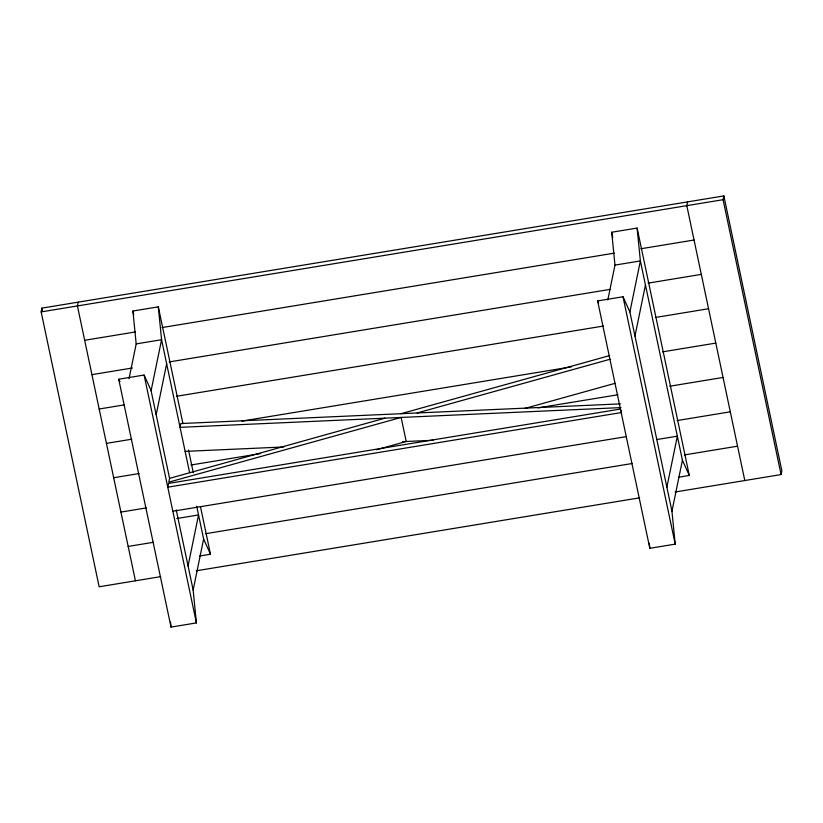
<?xml version="1.0" encoding="UTF-8"?>
<svg xmlns="http://www.w3.org/2000/svg" width="823" height="823" viewBox="0 0 823 823"><rect width="100%" height="100%" fill="white"/><g stroke="black" fill="none" stroke-linecap="round" stroke-linejoin="round"><path stroke-width="1.23" d="M160.763 576.635L99.151 586.778L41.15 311.907L41.922 308.121L723.849 195.915L781.85 470.787L781.078 474.562L675.117 492M78.195 302.154L77.424 305.93L135.425 580.801M129.026 378.755L136.186 343.901L132.915 311.022L158.304 306.845L182.953 423.629M151.093 390.75L161.575 339.714L158.304 306.845M156.175 414.802L166.647 363.766M176.235 509.9L193.148 590.04L196.409 622.908L171.019 627.085L118.718 379.218L144.107 375.041L150.99 390.267L169.579 478.369L168.808 482.155L401.14 417.436L406.212 441.488L376.553 449.749M188.066 565.987L198.549 514.951L176.78 518.531M193.148 590.04L203.62 539.003L196.707 506.227M607.827 299.963L614.976 265.109L611.715 232.24L637.105 228.064L689.304 475.447L678.419 477.237M629.893 311.968L623.011 296.743L597.621 300.92L649.82 548.303L675.21 544.126L671.949 511.248L629.893 311.968L640.376 260.932L637.105 228.064M634.975 336.021L645.448 284.984M621.571 410.698L621.18 412.58L167.769 487.195L168.55 483.41L620.686 409.01M687.575 201.882L686.804 205.668L744.805 480.529M781.078 474.562L723.078 199.691L723.849 195.915M666.867 487.195L677.35 436.159L656.795 439.544M671.949 511.248L682.421 460.211L640.376 260.932L614.976 265.109M169.579 478.369L384.989 418.156M401.017 413.702L609.606 355.598M417.158 412.971L609.987 359.27M524.827 408.455L615.059 383.323M41.15 311.907L723.078 199.691M84.676 340.29L135.353 331.957M161.956 327.575L614.236 253.155M640.839 248.772L694.056 240.018M136.186 343.901L161.575 339.714L189.609 472.577M91.919 374.65L132.462 367.984M169.199 361.935L610.09 289.387M648.092 283.133L701.299 274.378M99.172 409.01L124.51 404.844M176.451 396.295L603.403 326.042M655.345 317.493L708.552 308.738M106.424 443.371L131.762 439.204M241.983 421.067L571.378 366.863M662.597 351.853L715.804 343.098M113.667 477.731L139.005 473.554M190.957 465.016L260.634 453.545M538.088 407.889L617.898 394.762M669.84 386.213L723.057 377.459M120.919 512.091L146.257 507.914M677.092 420.574L730.299 411.819M172.851 511.237L626.252 436.632M128.172 546.441L153.51 542.275M205.452 533.726L632.403 463.472M684.345 454.934L737.552 446.179M199.629 556.019L210.503 554.229L200.442 506.515M196.234 570.802L639.646 497.833M620.439 403.877L180.834 423.557L180.062 427.332L620.933 407.601M185.134 451.385L283.76 446.971M402.488 441.653L433.052 440.284M682.421 460.211L689.304 475.447M597.621 300.92L598.681 303.265M203.62 539.003L210.503 554.229M119.777 381.563L118.718 379.218L119.716 381.461M611.715 232.24L612.775 237.261M623.011 296.743L675.21 544.126M188.518 450.006L193.282 472.608M132.915 311.022L133.717 314.787M144.107 375.041L196.409 622.908M41.922 308.121L42.457 310.631M649.316 543.242L649.82 548.303M170.515 622.034L171.019 627.085"/></g></svg>
